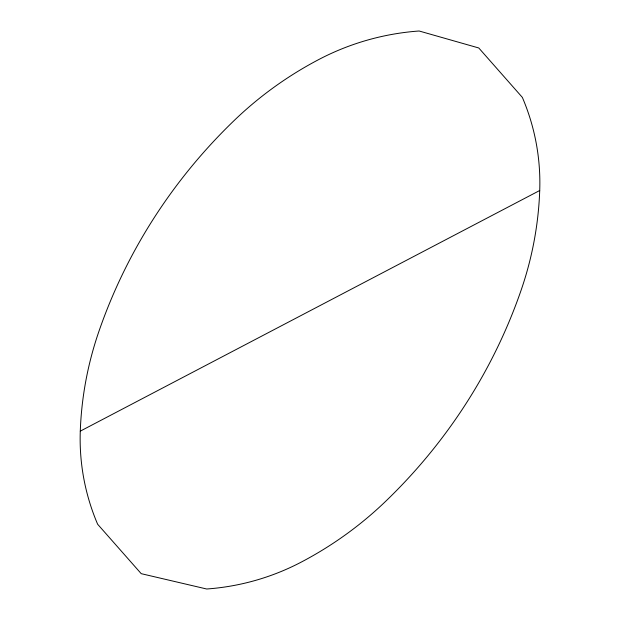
<?xml version="1.0" encoding="UTF-8"?>
<svg xmlns="http://www.w3.org/2000/svg" width="620" height="620" viewBox="0 0 620 620"><rect width="100%" height="100%" fill="white"/><g stroke="black" fill="none" stroke-linecap="round" stroke-linejoin="round"><path stroke-width="0.93" d="M80.282 431.148L539.718 190.503A232.702 224.556 -8 0 0 522.358 97.41L478.779 47.98L419.136 31A247.085 238.444 -8 0 0 318.974 59.435A364.444 351.695 -8 0 0 234.484 120.21A550.576 531.317 -8 0 0 98.944 331.289A364.444 351.695 -8 0 0 80.282 431.148A232.702 224.556 -8 0 0 97.642 524.241L141.221 573.671L206.692 589A232.702 224.556 -8 0 0 301.026 562.224A364.444 351.695 -8 0 0 385.516 501.448A550.576 531.317 -8 0 0 521.056 290.369A364.444 351.695 -8 0 0 539.718 190.503"/></g></svg>
